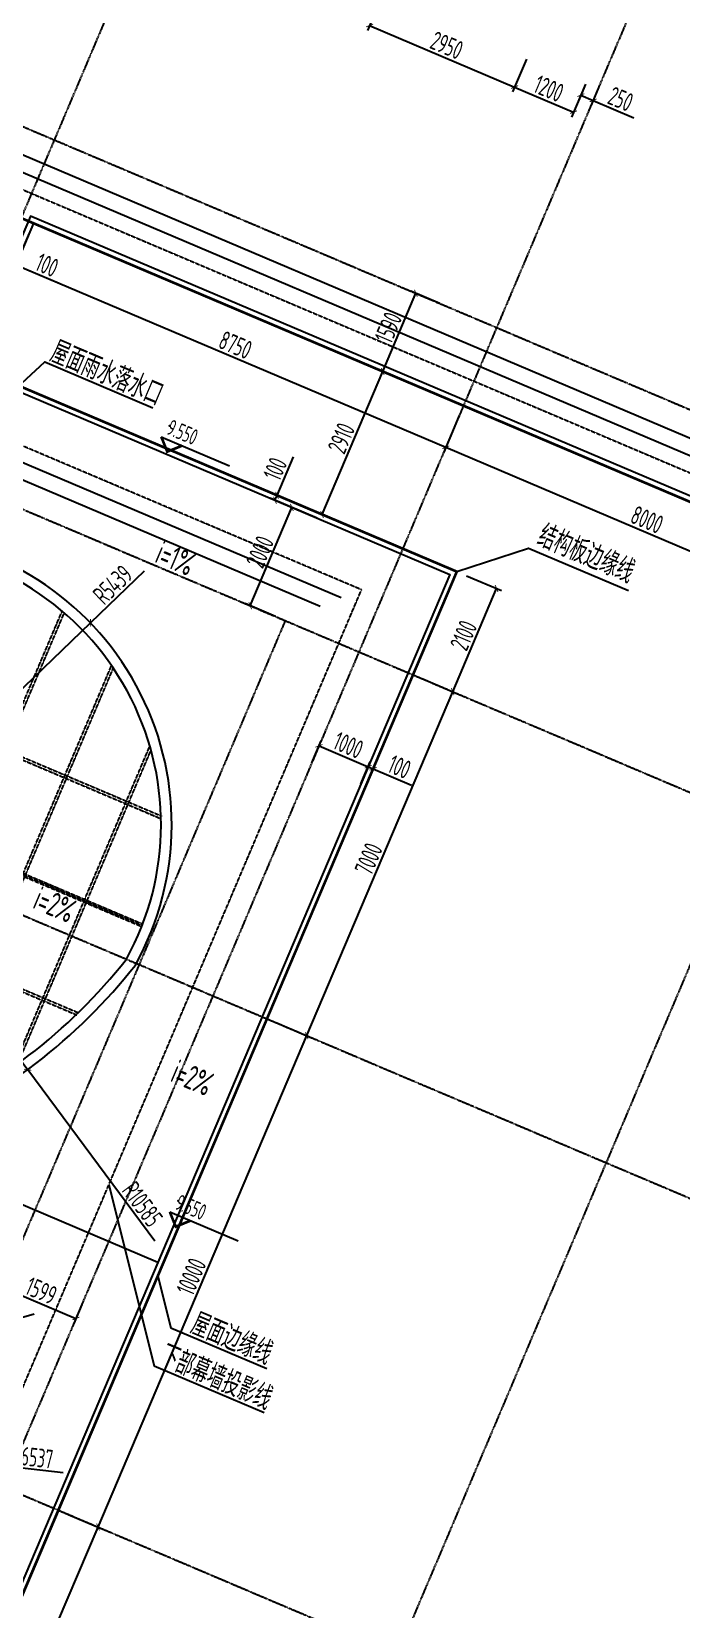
# Model space of a CAD drawing. Extents: x 11778731 to 12007717, y -6694179 to -6363962.
# Drawn here: x 11953905 to 11966075, y -6481423 to -6451864 of the extents above; entities that cross this region are included whole.
import ezdxf
from ezdxf.enums import TextEntityAlignment as Align

# ---------------------------------------------------------------- set-up
doc = ezdxf.new("R2010")
doc.units = 0
doc.header["$LTSCALE"] = 10
doc.header["$MEASUREMENT"] = 0
doc.linetypes.add('A3-RG-axis-100$0$CENTER', pattern=[2, 1.25, -0.25, 0.25, -0.25])
doc.linetypes.add('A3-RI-3F$0$DASH', pattern=[0.35, 0.25, -0.1])
for name, color, linetype in [('A3-RB-3F-100$0$A-DIMS-100', 1, 'Continuous'), ('A3-RG-axis-100$0$A-GRID', 1, 'A3-RG-axis-100$0$CENTER'), ('A3-RI-3F$0$A-FLOR', 2, 'Continuous'), ('A3-RI-3F$0$A-GLAZ', 140, 'Continuous'), ('A3-RI-3F$0$A-HATH', 9, 'Continuous'), ('A3-RI-3F$0$A-ROOF-EDGE', 2, 'Continuous'), ('A3-RM-3F$0$0P-1', 191, 'Continuous'), ('A3-SYMB-3F-100$0$A-SYMB', 4, 'Continuous'), ('A3-SYMB-3F-100$0$A-SYMB-AREA', 4, 'Continuous'), ('A3-SYMB-3F-100$0$A-SYMB-NAME', 4, 'Continuous'), ('A3-SYMB-3F-100$0$A-SYMB-NAME-E', 4, 'Continuous')]:
    doc.layers.add(name, color=color, linetype=linetype)
doc.styles.add('A3-RB-3F-100$0$XD2008', font='xd-hzs.shx', dxfattribs={"width": 0.7, "bigfont": 'xd-hztxt.shx'})
doc.styles.add('A3-SYMB-3F-100$0$ECADI', font='hzs.shx', dxfattribs={"width": 0.7, "bigfont": 'hztxt.shx'})
doc.styles.add('A3-SYMB-3F-100$0$XD2008', font='hzs.shx', dxfattribs={"width": 0.7, "bigfont": 'hztxt.shx'})
doc.dimstyles.new('A3-RB-3F-100$0$XD100', dxfattribs={"dimscale": 100, "dimtxt": 3.5, "dimasz": 1.5, "dimexe": 1, "dimexo": 2, "dimgap": 0.5, "dimtad": 1, "dimdec": 0, "dimdsep": 46, "dimtxsty": 'A3-RB-3F-100$0$XD2008', "dimcen": 2.5, "dimclrt": 4, "dimaunit": 1, "dimadec": 0, "dimazin": 0, "dimtfac": 1, "dimtdec": 0, "dimtix": 1, "dimtmove": 0, "dimatfit": 3, "dimfxl": 0, "dimtolj": 1, "dimtzin": 0, "dimarcsym": 0})
doc.dimstyles.new('A3-RB-3F-100$0$XD100$0', dxfattribs={"dimscale": 100, "dimtxt": 3.5, "dimasz": 1, "dimexe": 1, "dimexo": 2, "dimgap": 0.5, "dimtad": 1, "dimdec": 0, "dimdsep": 46, "dimtxsty": 'A3-RB-3F-100$0$XD2008', "dimblk1": 'A3-RB-3F-100$0$_ARCHTICK', "dimblk2": 'A3-RB-3F-100$0$_ARCHTICK', "dimsah": 1, "dimcen": 2.5, "dimclrt": 4, "dimaunit": 1, "dimadec": 0, "dimazin": 0, "dimtfac": 1, "dimtdec": 0, "dimtix": 1, "dimtmove": 0, "dimatfit": 3, "dimfxl": 0, "dimtolj": 1, "dimtzin": 0, "dimarcsym": 0})

# ---------------------------------------------------------------- blocks, each defined once
blk = doc.blocks.new('A3-RI-3F$0$TIANCHUANG2')
at = {"layer": 'A3-RI-3F$0$A-GLAZ', "linetype": 'A3-RI-3F$0$DASH'}
for p, q in [((11935192, -6463367), (11938788, -6454894)), ((11935238, -6463387), (11938847, -6454885)), ((11938384, -6459046), (11940166, -6454848)), ((11938430, -6459065), (11940212, -6454868)), ((11938920, -6454874), (11944534, -6457258)), ((11939018, -6454862), (11944459, -6457171)), ((11939926, -6458613), (11941401, -6455138)), ((11939972, -6458633), (11941447, -6455158)), ((11934549, -6461683), (11937199, -6455438)), ((11934595, -6461702), (11937270, -6455401)), ((11941209, -6458789), (11942544, -6455644)), ((11941255, -6458809), (11942588, -6455668)), ((11936397, -6455976), (11946135, -6460110)), ((11936441, -6455941), (11946154, -6460064)), ((11942313, -6459387), (11943601, -6456353)), ((11942359, -6459407), (11943641, -6456386)), ((11943236, -6460413), (11944561, -6457289)), ((11943282, -6460432), (11944598, -6457332)), ((11935067, -6457584), (11938482, -6459034)), ((11935087, -6457538), (11938501, -6458988)), ((11943929, -6461979), (11945392, -6458531)), ((11943952, -6461989), (11945415, -6458541)), ((11943975, -6461999), (11945438, -6458550)), ((11937461, -6464419), (11939750, -6459028)), ((11937492, -6464474), (11939796, -6459047)), ((11938370, -6465477), (11941052, -6459159)), ((11938416, -6465497), (11941098, -6459178)), ((11934372, -6459462), (11936924, -6460545)), ((11934391, -6459416), (11936943, -6460499)), ((11938985, -6459247), (11943121, -6461003)), ((11939004, -6459201), (11943140, -6460957)), ((11936844, -6462675), (11938099, -6459717)), ((11936890, -6462694), (11938145, -6459737)), ((11939207, -6466704), (11942150, -6459771)), ((11939253, -6466724), (11942196, -6459791)), ((11942381, -6468824), (11946160, -6459922)), ((11942427, -6468844), (11946197, -6459962)), ((11937314, -6460657), (11943702, -6463368)), ((11937294, -6460703), (11943683, -6463414)), ((11940183, -6467605), (11943045, -6460861)), ((11940229, -6467625), (11943091, -6460881)), ((11944618, -6466754), (11947188, -6460698)), ((11944664, -6466773), (11947234, -6460718)), ((11943682, -6461241), (11948666, -6463357)), ((11943702, -6461195), (11948769, -6463346)), ((11947191, -6463890), (11948326, -6461216)), ((11947237, -6463910), (11948372, -6461236)), ((11948781, -6463345), (11949561, -6461507)), ((11948837, -6463341), (11949607, -6461527)), ((11934535, -6461704), (11936433, -6462510)), ((11934555, -6461658), (11936453, -6462464)), ((11950076, -6463494), (11950898, -6461557)), ((11950122, -6463513), (11950954, -6461552)), ((11951170, -6464115), (11952236, -6461604)), ((11951216, -6464134), (11952285, -6461615)), ((11952230, -6464816), (11953416, -6462023)), ((11952276, -6464835), (11953462, -6462043)), ((11936843, -6462702), (11943139, -6465374)), ((11936863, -6462656), (11943158, -6465328)), ((11941885, -6466794), (11943644, -6462649)), ((11941931, -6466814), (11943690, -6462669)), ((11949269, -6474992), (11954478, -6462720)), ((11949315, -6475011), (11954518, -6462754)), ((11931373, -6475564), (11936547, -6463373)), ((11931419, -6475583), (11936593, -6463393)), ((11944083, -6463557), (11946483, -6464576)), ((11945761, -6470458), (11948606, -6463756)), ((11945807, -6470478), (11948652, -6463775)), ((11947221, -6470219), (11949919, -6463863)), ((11947267, -6470238), (11949965, -6463883)), ((11951786, -6472261), (11955403, -6463740)), ((11951832, -6472280), (11955436, -6463789)), ((11935431, -6464203), (11937385, -6465032)), ((11935411, -6464249), (11937366, -6465078)), ((11944667, -6469837), (11946823, -6464757)), ((11944713, -6469857), (11946869, -6464777)), ((11946860, -6464763), (11951914, -6466908)), ((11946879, -6464717), (11951934, -6466862)), ((11948753, -6469808), (11951005, -6464504)), ((11948799, -6469828), (11951051, -6464523)), ((11951607, -6464551), (11956338, -6466559)), ((11951671, -6464632), (11956319, -6466605)), ((11935656, -6468671), (11937259, -6464895)), ((11935702, -6468691), (11937305, -6464914)), ((11938040, -6465365), (11941747, -6466938)), ((11938060, -6465319), (11941766, -6466892)), ((11953587, -6471217), (11956120, -6465249)), ((11953633, -6471237), (11956142, -6465325)), ((11950394, -6469142), (11951805, -6465818)), ((11950440, -6469162), (11951851, -6465838)), ((11934753, -6466142), (11938811, -6467865)), ((11934772, -6466096), (11938831, -6467819)), ((11945502, -6466359), (11951044, -6468712)), ((11945522, -6466313), (11951064, -6468666)), ((11930420, -6474609), (11933620, -6467071)), ((11930466, -6474629), (11933666, -6467090)), ((11942184, -6467096), (11943814, -6467788)), ((11952298, -6467071), (11955968, -6468629)), ((11952308, -6467048), (11955978, -6468606)), ((11952318, -6467025), (11955988, -6468583)), ((11933037, -6467586), (11935821, -6468768)), ((11933057, -6467540), (11935841, -6468722)), ((11941285, -6468272), (11941623, -6467474)), ((11944186, -6467974), (11948664, -6469874)), ((11944206, -6467927), (11948684, -6469828)), ((11935611, -6468841), (11935870, -6468232)), ((11935854, -6474603), (11938533, -6468292)), ((11935900, -6474623), (11938579, -6468312)), ((11937159, -6474728), (11939992, -6468054)), ((11937205, -6474748), (11940038, -6468073)), ((11939502, -6468158), (11942530, -6469443)), ((11939522, -6468112), (11942550, -6469397)), ((11938911, -6473800), (11941104, -6468633)), ((11929757, -6472972), (11931590, -6468653)), ((11929803, -6472991), (11931636, -6468672)), ((11934776, -6473945), (11936998, -6468710)), ((11934822, -6473964), (11937044, -6468730)), ((11938957, -6473820), (11941150, -6468653)), ((11951440, -6468880), (11954751, -6470285)), ((11951459, -6468834), (11954770, -6470239)), ((11931238, -6468996), (11934019, -6470176)), ((11931258, -6468950), (11934039, -6470130)), ((11936339, -6468988), (11941243, -6471070)), ((11936359, -6468942), (11941263, -6471024)), ((11933992, -6472591), (11935350, -6469393)), ((11934038, -6472611), (11935396, -6469412)), ((11940316, -6476889), (11943388, -6469651)), ((11940362, -6476909), (11943434, -6469670)), ((11948551, -6473484), (11950159, -6469694)), ((11948574, -6473494), (11950182, -6469704)), ((11948597, -6473504), (11950206, -6469714)), ((11949217, -6470109), (11952940, -6471689)), ((11949236, -6470063), (11952960, -6471643)), ((11934393, -6470335), (11939915, -6472679)), ((11934413, -6470289), (11939935, -6472633)), ((11947675, -6472348), (11948547, -6470293)), ((11947698, -6472358), (11948570, -6470303)), ((11947721, -6472368), (11948593, -6470313)), ((11930078, -6470676), (11933525, -6472139)), ((11930098, -6470630), (11933544, -6472093)), ((11942697, -6477678), (11945569, -6470912)), ((11942743, -6477698), (11945615, -6470932)), ((11941626, -6471232), (11943172, -6471888)), ((11941646, -6471186), (11943192, -6471842)), ((11946386, -6471080), (11950951, -6473018)), ((11946396, -6471057), (11950961, -6472995)), ((11946406, -6471034), (11950971, -6472972)), ((11939362, -6476065), (11941156, -6471838)), ((11943583, -6478790), (11946565, -6471765)), ((11943622, -6478826), (11946611, -6471784)), ((11939316, -6476046), (11941077, -6471897)), ((11943571, -6472058), (11948406, -6474110)), ((11943591, -6472012), (11948425, -6474064)), ((11933945, -6472317), (11938474, -6474239)), ((11933955, -6472294), (11938483, -6474216)), ((11933965, -6472271), (11938493, -6474193)), ((11929734, -6472702), (11937349, -6475935)), ((11929754, -6472656), (11937436, -6475917)), ((11944662, -6479445), (11947498, -6472764)), ((11940300, -6472842), (11942063, -6473590)), ((11940320, -6472796), (11942082, -6473544)), ((11944709, -6479465), (11947544, -6472784)), ((11932540, -6476012), (11933757, -6473146)), ((11932563, -6476022), (11933780, -6473155)), ((11932586, -6476032), (11933803, -6473165)), ((11942431, -6473747), (11949059, -6476560)), ((11942451, -6473701), (11949078, -6476514)), ((11945940, -6479636), (11948313, -6474044)), ((11945995, -6479632), (11948359, -6474063)), ((11933691, -6476500), (11934610, -6474336)), ((11933741, -6476509), (11934656, -6474355)), ((11938894, -6474418), (11941716, -6475616)), ((11938914, -6474372), (11941736, -6475570)), ((11948997, -6474361), (11950304, -6474916)), ((11949007, -6474338), (11950314, -6474893)), ((11949017, -6474315), (11950323, -6474870)), ((11935034, -6476536), (11935698, -6474972)), ((11935057, -6476546), (11935721, -6474982)), ((11935080, -6476555), (11935744, -6474992)), ((11931318, -6475547), (11933475, -6476463)), ((11931337, -6475501), (11933691, -6476500)), ((11947489, -6482384), (11950370, -6475596)), ((11947512, -6482394), (11950393, -6475606)), ((11947516, -6479121), (11949010, -6475602)), ((11947535, -6482404), (11950416, -6475616)), ((11947592, -6479071), (11949056, -6475622)), ((11942127, -6475790), (11948308, -6478414)), ((11942146, -6475744), (11948328, -6478368)), ((11940829, -6478880), (11941827, -6476527)), ((11940875, -6478899), (11941873, -6476547)), ((11949443, -6476723), (11950913, -6477347)), ((11949453, -6476700), (11950922, -6477324)), ((11949463, -6476677), (11950932, -6477301)), ((11940485, -6477212), (11942504, -6478069)), ((11940506, -6477275), (11942485, -6478115)), ((11949008, -6482004), (11950909, -6477525)), ((11949031, -6482013), (11950932, -6477535)), ((11949054, -6482023), (11950955, -6477544)), ((11941736, -6479942), (11942504, -6478133)), ((11941759, -6479952), (11942527, -6478142)), ((11941782, -6479962), (11942550, -6478152)), ((11943219, -6478372), (11946111, -6479600)), ((11943199, -6478418), (11946091, -6479646)), ((11948662, -6478564), (11950700, -6479429)), ((11948672, -6478541), (11950710, -6479406)), ((11948681, -6478518), (11950720, -6479383)), ((11942472, -6481406), (11943415, -6479185)), ((11942495, -6481416), (11943438, -6479195)), ((11942518, -6481425), (11943461, -6479205)), ((11941118, -6479707), (11947964, -6482613)), ((11941128, -6479684), (11947974, -6482590)), ((11941138, -6479661), (11947984, -6482567)), ((11943504, -6482174), (11944506, -6479814)), ((11943527, -6482183), (11944529, -6479824)), ((11943550, -6482193), (11944552, -6479833)), ((11945903, -6482920), (11947275, -6479689)), ((11945926, -6482930), (11947298, -6479699)), ((11945950, -6482939), (11947321, -6479709)), ((11944641, -6482696), (11945772, -6480031)), ((11944664, -6482706), (11945795, -6480040)), ((11944687, -6482715), (11945818, -6480050)), ((11946747, -6479924), (11949841, -6481237)), ((11946757, -6479901), (11949851, -6481214)), ((11946767, -6479878), (11949861, -6481191))]:
    blk.add_line(p, q, dxfattribs=at)
blk = doc.blocks.new('A3-RI-3F')
at = {"layer": 'A3-RI-3F$0$A-FLOR', "linetype": 'A3-RI-3F$0$DASH', "const_width": 50}
blk.add_lwpolyline([(11977075, -6448936), (11977075, -6448936), (11971198, -6462780), (11953156, -6455122), (11952019, -6457800), (11961869, -6461981), (11950655, -6488400), (11923776, -6476990), (11934990, -6450572), (11944839, -6454753), (11945976, -6452074), (11937359, -6448416, 0.002105), (11935284, -6447090), (11932817, -6450984, 0.033355), (11899110, -6432654), (11899711, -6421202)], format="xyb", dxfattribs=at)
at = {"layer": 'A3-RI-3F$0$A-HATH', "linetype": 'A3-RI-3F$0$DASH'}
blk.add_lwpolyline([(11904898, -6423676), (11904600, -6429360, -0.033317), (11938660, -6448425), (11946402, -6451711), (11970556, -6461964), (11976217, -6448626)], format="xyb", dxfattribs=at)
blk.add_lwpolyline([(11925756, -6476190), (11949855, -6486420), (11960084, -6462321), (11935985, -6452091)], close=True, dxfattribs=at)
at = {"layer": 'A3-RI-3F$0$A-ROOF-EDGE'}
for p, q in [((11953939, -6455454), (11971198, -6462780)), ((11961869, -6461981), (11952802, -6458132)), ((11950655, -6488400), (11961869, -6461981))]:
    blk.add_line(p, q, dxfattribs=at)
for points in [[(11977075, -6448936), (11977075, -6448936), (11971198, -6462780), (11953939, -6455454), (11952802, -6458132), (11961869, -6461981), (11950655, -6488400), (11923776, -6476990), (11934990, -6450572), (11944057, -6454420), (11945194, -6451742), (11937359, -6448416, 0.002105), (11935284, -6447090), (11932817, -6450984, 0.033355), (11899110, -6432654), (11899697, -6421468)], [(11971145, -6462649), (11953886, -6455323), (11952670, -6458185), (11961737, -6462034), (11950602, -6488268), (11923907, -6476937), (11935043, -6450703), (11944110, -6454552), (11945325, -6451689), (11937406, -6448327, 0.002183), (11935253, -6446952), (11932786, -6450846, 0.033209), (11899214, -6432592), (11899796, -6421473)], [(11931302, -6475752, 0.255244), (11936727, -6476336, -0.136877), (11938745, -6476092, -0.180604), (11940027, -6476807, -0.141562), (11940364, -6477554, 0.042993), (11940773, -6479317, 0.126539), (11941987, -6481230, 0.038962), (11943246, -6482239, 0.287529), (11948735, -6482446, 0.153575), (11950516, -6480510, 0.12992), (11951116, -6477224, 0.099645), (11950839, -6476247, -0.370364), (11951727, -6472525, 0.124779), (11955849, -6469352, 0.549501), (11951453, -6461290, -0.212668), (11946546, -6460012, -0.12988), (11945944, -6459200, 0.238102), (11940954, -6454798, 0.28217), (11935667, -6456402, 0.107538), (11934334, -6458773, 0.181558), (11934548, -6462247, -0.024125), (11935108, -6463681, -0.306887), (11934414, -6466177, -0.012186), (11931822, -6468270, 0.215956)], [(11931302, -6475752, 0.255244), (11936727, -6476336, -0.136877), (11938745, -6476092, -0.180604), (11940027, -6476807, -0.141562), (11940364, -6477554, 0.042993), (11940773, -6479317, 0.126539), (11941987, -6481230, 0.038962), (11943246, -6482239, 0.287529), (11948735, -6482446, 0.153575), (11950516, -6480510, 0.12992), (11951116, -6477224, 0.099645), (11950839, -6476247, -0.370364), (11951727, -6472525, 0.124779), (11955849, -6469352, 0.549501), (11951453, -6461290, -0.212668), (11946546, -6460012, -0.12988), (11945944, -6459200, 0.238102), (11940954, -6454798, 0.28217), (11935667, -6456402, 0.107538), (11934334, -6458773, 0.181558), (11934548, -6462247, -0.024125), (11935108, -6463681, -0.306887), (11934414, -6466177, -0.012186), (11931822, -6468270, 0.215956)], [(11931416, -6475588, 0.255244), (11936651, -6476151, -0.136877), (11938775, -6475894, -0.180604), (11940180, -6476677, -0.141562), (11940562, -6477526, 0.042993), (11940963, -6479255, 0.126539), (11942124, -6481084, 0.038962), (11943358, -6482073, 0.287529), (11948635, -6482272, 0.153575), (11950335, -6480425, 0.12992), (11950916, -6477239, 0.099645), (11950661, -6476339, -0.372403), (11951628, -6472350, 0.12491), (11955682, -6469241, 0.547091), (11951462, -6461491, -0.211709), (11946421, -6460168, -0.12988), (11945758, -6459275, 0.238102), (11940903, -6454991, 0.28217), (11935816, -6456535, 0.107538), (11934525, -6458832, 0.181558), (11934730, -6462165, -0.024125), (11935298, -6463617, -0.306887), (11934543, -6466329, -0.012216), (11931938, -6468434, 221.308572)]]:
    blk.add_lwpolyline(points, format="xyb", dxfattribs=at)
at = {"layer": 'A3-RI-3F$0$A-GLAZ'}
blk.add_blockref('A3-RI-3F$0$TIANCHUANG2', (0, 0), dxfattribs=at)
blk = doc.blocks.new('A3-RG-axis-100')
at = {"layer": 'A3-RG-axis-100$0$A-GRID'}
for p, q in [((11979102.4, -6418565.4), (11947827.8, -6492243.7)), ((11966051.6, -6426277.4), (11939543.3, -6488727.1)), ((11937760.6, -6446859.4), (11980462.8, -6464985.4)), ((11975448.6, -6447648), (11955191.9, -6495369.6)), ((11935181.8, -6452934.6), (11977884, -6471060.6)), ((11932446.7, -6459378.2), (11975148.9, -6477504.2)), ((11958654.7, -6462898.3), (11946447.1, -6491657.6)), ((11928539.4, -6468583.2), (11971241.6, -6486709.2))]:
    blk.add_line(p, q, dxfattribs=at)
blk = doc.blocks.new('A3-SYMB-3F-100$0$ECADI-TAG-ROOM')
at = {"layer": 'A3-SYMB-3F-100$0$A-SYMB-AREA', "style": 'A3-SYMB-3F-100$0$ECADI', "width": 0.7}
blk.add_attdef('340M2', text='', height=2.5, dxfattribs=at).set_placement((7.17, -1.75), align=Align.MIDDLE_LEFT)
at = {"layer": 'A3-SYMB-3F-100$0$A-SYMB-NAME', "style": 'A3-SYMB-3F-100$0$ECADI', "width": 0.7}
blk.add_attdef('CHINESENAME', (-5.13, 0.09), '', height=4.5, dxfattribs=at)
at = {"layer": 'A3-SYMB-3F-100$0$A-SYMB-NAME-E', "style": 'A3-SYMB-3F-100$0$ECADI', "width": 0.7}
for tag, p in [('ENGLISHHIGH', (-5.13, 8.04)), ('ENGLISHLOW', (-5.13, 4.84))]:
    blk.add_attdef(tag, p, '', height=2.5, dxfattribs=at)
blk = doc.blocks.new('A3-SYMB-3F-100$0$ECADI-TAG-HGHT（国标）')
at = {"color": 1}
blk.add_line((-2.12, 2.12), (11.77, 2.12), dxfattribs=at)
at = {"color": 1, "const_width": 0.5}
blk.add_lwpolyline([(-2.12, 2.12), (0, 0), (2.12, 2.12)], dxfattribs=at)
at = {"color": 1}
blk.add_point((-1.48, 4.6), dxfattribs=at)
at = {"style": 'A3-SYMB-3F-100$0$XD2008', "width": 0.7}
blk.add_attdef('FL', text='', height=3, dxfattribs=at).set_placement((-2.69, 2.97), align=Align.RIGHT)
for tag, p in [('F.F.L.', (2.28, 2.97)), ('T.O.S.', (2.28, -1.1))]:
    blk.add_attdef(tag, p, '', height=3, dxfattribs=at)
blk = doc.blocks.new('A3-SYMB-3F-100')
at = {"layer": 'A3-SYMB-3F-100$0$A-SYMB'}
for points in [[(11952436, -6459634), (11954153, -6458054), (11956176, -6458913)], [(11961869, -6461981), (11963213, -6461541), (11965086, -6462336)], [(11955352, -6473470), (11956203, -6476861), (11958259, -6477734)], [(11956267, -6475177), (11956510, -6476146), (11958310, -6476909)]]:
    blk.add_lwpolyline(points, dxfattribs=at)
for points in [[(11965877, -6459471, 0, 0, 0), (11964252, -6458782, 80, 0, 0), (11963976, -6458664, 0, 0, 0)], [(11957800, -6461831, 0, 0, 0), (11956176, -6461142, 80, 0, 0), (11955899, -6461024, 0, 0, 0)], [(11954431, -6467951, 0, 0, 0), (11955121, -6466327, 80, 0, 0), (11955238, -6466050, 0, 0, 0)], [(11956959, -6471180, 0, 0, 0), (11957649, -6469555, 80, 0, 0), (11957766, -6469279, 0, 0, 0)]]:
    blk.add_lwpolyline(points, format="xyseb", dxfattribs=at)
ref = blk.add_blockref('A3-SYMB-3F-100$0$ECADI-TAG-ROOM', (11954684, -6458245), dxfattribs=dict(at, xscale=99.99999999989046, yscale=100.0000000001164, rotation=337))
ref.add_attrib('CHINESENAME', '屋面雨水落水口', (11954215, -6458036), dxfattribs={"height": 450, "rotation": 337, "style": 'A3-SYMB-3F-100$0$ECADI', "width": 0.7})
ref = blk.add_blockref('A3-SYMB-3F-100$0$ECADI-TAG-HGHT（国标）', (11956446, -6459734), dxfattribs=dict(at, xscale=100, yscale=99.99999999999999, rotation=337))
ref.add_attrib('F.F.L.', '9.550', (11956412, -6459397), dxfattribs={"layer": '0', "height": 300, "rotation": 337, "style": 'A3-SYMB-3F-100$0$XD2008', "width": 0.7})
ref = blk.add_blockref('A3-SYMB-3F-100$0$ECADI-TAG-ROOM', (11963807, -6461689), dxfattribs=dict(at, xscale=99.99999999989046, yscale=100.0000000001164, rotation=337))
ref.add_attrib('CHINESENAME', '结构板边缘线', (11963338, -6461481), dxfattribs={"height": 450, "rotation": 337, "style": 'A3-SYMB-3F-100$0$ECADI', "width": 0.7})
ref = blk.add_blockref('A3-SYMB-3F-100$0$ECADI-TAG-ROOM', (11956658, -6462006), dxfattribs=dict(at, xscale=99.99999999989039, yscale=100.0000000001164, rotation=336.999999999861))
ref.add_attrib('CHINESENAME', 'i=1%', (11956189, -6461798), dxfattribs={"height": 450, "rotation": 337, "style": 'A3-SYMB-3F-100$0$ECADI', "width": 0.7})
ref = blk.add_blockref('A3-SYMB-3F-100$0$ECADI-TAG-ROOM', (11954371, -6468487), dxfattribs=dict(at, xscale=99.99999999989046, yscale=100.0000000001164, rotation=337))
ref.add_attrib('CHINESENAME', 'i=2%', (11953903, -6468278), dxfattribs={"height": 450, "rotation": 337, "style": 'A3-SYMB-3F-100$0$ECADI', "width": 0.7})
ref = blk.add_blockref('A3-SYMB-3F-100$0$ECADI-TAG-ROOM', (11957132, -6471299), dxfattribs=dict(at, xscale=-99.99999999988954, yscale=100.0000000001156, rotation=156.9999999997258))
ref.add_attrib('CHINESENAME', 'i=2%', (11956481, -6471521), dxfattribs={"height": 450, "rotation": 337, "style": 'A3-SYMB-3F-100$0$ECADI', "width": 0.7})
ref = blk.add_blockref('A3-SYMB-3F-100$0$ECADI-TAG-HGHT（国标）', (11956605, -6474252), dxfattribs=dict(at, xscale=100, yscale=99.99999999999999, rotation=337))
ref.add_attrib('F.F.L.', '9.550', (11956570, -6473915), dxfattribs={"layer": '0', "height": 300, "rotation": 337, "style": 'A3-SYMB-3F-100$0$XD2008', "width": 0.7})
ref = blk.add_blockref('A3-SYMB-3F-100$0$ECADI-TAG-ROOM', (11957316, -6476453), dxfattribs=dict(at, xscale=99.99999999989046, yscale=100.0000000001164, rotation=337))
ref.add_attrib('CHINESENAME', '屋面边缘线', (11956847, -6476244), dxfattribs={"height": 450, "rotation": 337, "style": 'A3-SYMB-3F-100$0$ECADI', "width": 0.7})
ref = blk.add_blockref('A3-SYMB-3F-100$0$ECADI-TAG-ROOM', (11956734, -6477051), dxfattribs=dict(at, xscale=99.99999999989046, yscale=100.0000000001164, rotation=337))
ref.add_attrib('CHINESENAME', '下部幕墙投影线', (11956265, -6476843), dxfattribs={"height": 450, "rotation": 337, "style": 'A3-SYMB-3F-100$0$ECADI', "width": 0.7})
blk = doc.blocks.new('A3-RB-3F-100$0$_ARCHTICK')
at = {"color": 0, "linetype": 'ByBlock', "const_width": 0.15}
blk.add_lwpolyline([(-0.5, -0.5), (0.5, 0.5)], dxfattribs=at)
blk = doc.blocks.new('*D546')
at = {"layer": 'A3-RB-3F-100$0$A-DIMS-100', "color": 0, "lineweight": -2}
for p, q in [((11960459, -6451225), (11960197, -6451843)), ((11960236, -6451751), (11962951, -6452904)), ((11963175, -6452378), (11962912, -6452996))]:
    blk.add_line(p, q, dxfattribs=at)
at = {"layer": 'A3-RB-3F-100$0$A-DIMS-100', "color": 0, "lineweight": -2, "xscale": 100, "yscale": 100, "zscale": 100}
for p, rotation in [((11960236, -6451751), 156.9999999999001), ((11962951, -6452904), 336.9999999999001)]:
    blk.add_blockref('A3-RB-3F-100$0$_ARCHTICK', p, dxfattribs=dict(at, rotation=rotation))
at = {"layer": 'A3-RB-3F-100$0$A-DIMS-100', "color": 4, "insert": (11961681, -6452121), "char_height": 350, "attachment_point": 5, "rotation": 337, "style": 'A3-RB-3F-100$0$XD2008'}
blk.add_mtext('\\A1;2950', dxfattribs=at)
blk = doc.blocks.new('*D547')
at = {"layer": 'A3-RB-3F-100$0$A-DIMS-100', "color": 0, "lineweight": -2}
for p, q in [((11963175, -6452378), (11962912, -6452996)), ((11962951, -6452904), (11964056, -6453373)), ((11964279, -6452847), (11964017, -6453465))]:
    blk.add_line(p, q, dxfattribs=at)
at = {"layer": 'A3-RB-3F-100$0$A-DIMS-100', "color": 0, "lineweight": -2, "xscale": 100, "yscale": 100, "zscale": 100}
for p, rotation in [((11962951, -6452904), 156.9999999998741), ((11964056, -6453373), 336.9999999998741)]:
    blk.add_blockref('A3-RB-3F-100$0$_ARCHTICK', p, dxfattribs=dict(at, rotation=rotation))
at = {"layer": 'A3-RB-3F-100$0$A-DIMS-100', "color": 4, "insert": (11963591, -6452931), "char_height": 350, "attachment_point": 5, "rotation": 337, "style": 'A3-RB-3F-100$0$XD2008'}
blk.add_mtext('\\A1;1200', dxfattribs=at)
blk = doc.blocks.new('*D548')
at = {"layer": 'A3-RB-3F-100$0$A-DIMS-100', "color": 0, "lineweight": -2}
for p, q in [((11964279, -6452847), (11964152, -6453148)), ((11964509, -6452945), (11964382, -6453245)), ((11964191, -6453055), (11964421, -6453153)), ((11964421, -6453153), (11965185, -6453477))]:
    blk.add_line(p, q, dxfattribs=at)
at = {"layer": 'A3-RB-3F-100$0$A-DIMS-100', "color": 0, "lineweight": -2, "xscale": 100, "yscale": 100, "zscale": 100}
for p, rotation in [((11964191, -6453055), 156.9999999999492), ((11964421, -6453153), 336.9999999999492)]:
    blk.add_blockref('A3-RB-3F-100$0$_ARCHTICK', p, dxfattribs=dict(at, rotation=rotation))
at = {"layer": 'A3-RB-3F-100$0$A-DIMS-100', "color": 4, "insert": (11964937, -6453128), "char_height": 350, "attachment_point": 5, "rotation": 337, "style": 'A3-RB-3F-100$0$XD2008'}
blk.add_mtext('\\A1;250', dxfattribs=at)
blk = doc.blocks.new('*D623')
at = {"layer": 'A3-RB-3F-100$0$A-DIMS-100', "color": 0, "lineweight": -2}
for p, q in [((11953860, -6455638), (11953568, -6456326)), ((11953608, -6456234), (11961662, -6459652)), ((11961915, -6459057), (11961623, -6459745))]:
    blk.add_line(p, q, dxfattribs=at)
at = {"layer": 'A3-RB-3F-100$0$A-DIMS-100', "color": 0, "lineweight": -2, "xscale": 100, "yscale": 100, "zscale": 100}
for p, rotation in [((11953608, -6456234), 156.9999999998892), ((11961662, -6459652), 336.9999999998892)]:
    blk.add_blockref('A3-RB-3F-100$0$_ARCHTICK', p, dxfattribs=dict(at, rotation=rotation))
at = {"layer": 'A3-RB-3F-100$0$A-DIMS-100', "color": 4, "insert": (11957723, -6457736), "char_height": 350, "attachment_point": 5, "rotation": 337, "style": 'A3-RB-3F-100$0$XD2008'}
blk.add_mtext('\\A1;8750', dxfattribs=at)
blk = doc.blocks.new('*D624')
at = {"layer": 'A3-RB-3F-100$0$A-DIMS-100', "color": 0, "lineweight": -2}
for p, q in [((11961915, -6459057), (11961623, -6459745)), ((11961662, -6459652), (11969026, -6462778)), ((11969279, -6462183), (11968987, -6462870))]:
    blk.add_line(p, q, dxfattribs=at)
at = {"layer": 'A3-RB-3F-100$0$A-DIMS-100', "color": 0, "lineweight": -2, "xscale": 100, "yscale": 100, "zscale": 100}
for p, rotation in [((11961662, -6459652), 156.9999999998926), ((11969026, -6462778), 336.9999999998926)]:
    blk.add_blockref('A3-RB-3F-100$0$_ARCHTICK', p, dxfattribs=dict(at, rotation=rotation))
at = {"layer": 'A3-RB-3F-100$0$A-DIMS-100', "color": 4, "insert": (11965432, -6461008), "char_height": 350, "attachment_point": 5, "rotation": 337, "style": 'A3-RB-3F-100$0$XD2008'}
blk.add_mtext('\\A1;8000', dxfattribs=at)
blk = doc.blocks.new('*D628')
at = {"layer": 'A3-RB-3F-100$0$A-DIMS-100', "color": 0, "lineweight": -2}
for p, q in [((11954590, -6479641), (11955242, -6479918)), ((11952415, -6486322), (11955150, -6479879)), ((11951855, -6486084), (11952507, -6486361))]:
    blk.add_line(p, q, dxfattribs=at)
at = {"layer": 'A3-RB-3F-100$0$A-DIMS-100', "color": 0, "lineweight": -2, "xscale": 100, "yscale": 100, "zscale": 100}
for p, rotation in [((11955150, -6479879), 66.99999999987146), ((11952415, -6486322), 246.9999999998714)]:
    blk.add_blockref('A3-RB-3F-100$0$_ARCHTICK', p, dxfattribs=dict(at, rotation=rotation))
at = {"layer": 'A3-RB-3F-100$0$A-DIMS-100', "color": 4, "insert": (11953575, -6483013), "char_height": 350, "attachment_point": 5, "rotation": 67, "style": 'A3-RB-3F-100$0$XD2008'}
blk.add_mtext('\\A1;7000', dxfattribs=at)
blk = doc.blocks.new('*D629')
at = {"layer": 'A3-RB-3F-100$0$A-DIMS-100', "color": 0, "lineweight": -2}
for p, q in [((11955150, -6479879), (11959057, -6470674)), ((11958497, -6470436), (11959149, -6470713)), ((11954590, -6479641), (11955242, -6479918))]:
    blk.add_line(p, q, dxfattribs=at)
at = {"layer": 'A3-RB-3F-100$0$A-DIMS-100', "color": 0, "lineweight": -2, "xscale": 100, "yscale": 100, "zscale": 100}
for p, rotation in [((11959057, -6470674), 66.99999999987112), ((11955150, -6479879), 246.9999999998712)]:
    blk.add_blockref('A3-RB-3F-100$0$_ARCHTICK', p, dxfattribs=dict(at, rotation=rotation))
at = {"layer": 'A3-RB-3F-100$0$A-DIMS-100', "color": 4, "insert": (11956896, -6475188), "char_height": 350, "attachment_point": 5, "rotation": 67, "style": 'A3-RB-3F-100$0$XD2008'}
blk.add_mtext('\\A1;10000', dxfattribs=at)
blk = doc.blocks.new('*D630')
at = {"layer": 'A3-RB-3F-100$0$A-DIMS-100', "color": 0, "lineweight": -2}
for p, q in [((11961232, -6463992), (11961884, -6464269)), ((11959057, -6470674), (11961792, -6464230)), ((11958497, -6470436), (11959149, -6470713))]:
    blk.add_line(p, q, dxfattribs=at)
at = {"layer": 'A3-RB-3F-100$0$A-DIMS-100', "color": 0, "lineweight": -2, "xscale": 100, "yscale": 100, "zscale": 100}
for p, rotation in [((11961792, -6464230), 66.99999999986636), ((11959057, -6470674), 246.9999999998664)]:
    blk.add_blockref('A3-RB-3F-100$0$_ARCHTICK', p, dxfattribs=dict(at, rotation=rotation))
at = {"layer": 'A3-RB-3F-100$0$A-DIMS-100', "color": 4, "insert": (11960218, -6467364), "char_height": 350, "attachment_point": 5, "rotation": 67, "style": 'A3-RB-3F-100$0$XD2008'}
blk.add_mtext('\\A1;7000', dxfattribs=at)
blk = doc.blocks.new('*D631')
at = {"layer": 'A3-RB-3F-100$0$A-DIMS-100', "color": 0, "lineweight": -2}
for p, q in [((11962053, -6462059), (11962705, -6462336)), ((11961792, -6464230), (11962613, -6462297)), ((11961232, -6463992), (11961884, -6464269))]:
    blk.add_line(p, q, dxfattribs=at)
at = {"layer": 'A3-RB-3F-100$0$A-DIMS-100', "color": 0, "lineweight": -2, "xscale": 100, "yscale": 100, "zscale": 100}
for p, rotation in [((11962613, -6462297), 66.99999999985049), ((11961792, -6464230), 246.9999999998505)]:
    blk.add_blockref('A3-RB-3F-100$0$_ARCHTICK', p, dxfattribs=dict(at, rotation=rotation))
at = {"layer": 'A3-RB-3F-100$0$A-DIMS-100', "color": 4, "insert": (11961995, -6463176), "char_height": 350, "attachment_point": 5, "rotation": 67, "style": 'A3-RB-3F-100$0$XD2008'}
blk.add_mtext('\\A1;2100', dxfattribs=at)
blk = doc.blocks.new('*D653')
at = {"layer": 'A3-RB-3F-100$0$A-DIMS-100', "color": 0, "lineweight": -2}
for p, q in [((11960481, -6458231), (11961102, -6456767)), ((11961550, -6456957), (11961010, -6456728)), ((11960929, -6458421), (11960389, -6458192))]:
    blk.add_line(p, q, dxfattribs=at)
at = {"layer": 'A3-RB-3F-100$0$A-DIMS-100', "color": 0, "lineweight": -2, "xscale": 100, "yscale": 100, "zscale": 100}
for p, rotation in [((11961102, -6456767), 66.99999999992632), ((11960481, -6458231), 246.9999999999263)]:
    blk.add_blockref('A3-RB-3F-100$0$_ARCHTICK', p, dxfattribs=dict(at, rotation=rotation))
at = {"layer": 'A3-RB-3F-100$0$A-DIMS-100', "color": 4, "insert": (11960585, -6457411), "char_height": 350, "attachment_point": 5, "rotation": 67, "style": 'A3-RB-3F-100$0$XD2008'}
blk.add_mtext('\\A1;1590', dxfattribs=at)
blk = doc.blocks.new('*D654')
at = {"layer": 'A3-RB-3F-100$0$A-DIMS-100', "color": 0, "lineweight": -2}
for p, q in [((11959344, -6460910), (11960481, -6458231)), ((11961089, -6458489), (11960389, -6458192)), ((11959952, -6461168), (11959252, -6460871))]:
    blk.add_line(p, q, dxfattribs=at)
at = {"layer": 'A3-RB-3F-100$0$A-DIMS-100', "color": 0, "lineweight": -2, "xscale": 100, "yscale": 100, "zscale": 100}
for p, rotation in [((11960481, -6458231), 66.99999999991255), ((11959344, -6460910), 246.9999999999126)]:
    blk.add_blockref('A3-RB-3F-100$0$_ARCHTICK', p, dxfattribs=dict(at, rotation=rotation))
at = {"layer": 'A3-RB-3F-100$0$A-DIMS-100', "color": 4, "insert": (11959706, -6459482), "char_height": 350, "attachment_point": 5, "rotation": 67, "style": 'A3-RB-3F-100$0$XD2008'}
blk.add_mtext('\\A1;2910', dxfattribs=at)
blk = doc.blocks.new('*D703')
at = {"layer": 'A3-RB-3F-100$0$A-DIMS-100', "color": 0, "lineweight": -2}
for p, q in [((11953768, -6455599), (11953476, -6456287)), ((11953860, -6455638), (11953568, -6456326)), ((11953516, -6456194), (11953423, -6456155)), ((11953516, -6456194), (11953608, -6456234)), ((11953608, -6456234), (11954421, -6456579))]:
    blk.add_line(p, q, dxfattribs=at)
at = {"layer": 'A3-RB-3F-100$0$A-DIMS-100', "color": 0, "lineweight": -2, "xscale": 100, "yscale": 100, "zscale": 100}
for p, rotation in [((11953516, -6456194), 336.9999999978328), ((11953608, -6456234), 156.9999999978328)]:
    blk.add_blockref('A3-RB-3F-100$0$_ARCHTICK', p, dxfattribs=dict(at, rotation=rotation))
at = {"layer": 'A3-RB-3F-100$0$A-DIMS-100', "color": 4, "insert": (11954194, -6456238), "char_height": 350, "attachment_point": 5, "rotation": 337, "style": 'A3-RB-3F-100$0$XD2008'}
blk.add_mtext('\\A1;100', dxfattribs=at)
blk = doc.blocks.new('*D712')
at = {"layer": 'A3-RB-3F-100$0$A-DIMS-100', "color": 0, "lineweight": -2}
for p, q in [((11959152, -6465566), (11959328, -6465152)), ((11959288, -6465244), (11960209, -6465635)), ((11960072, -6465957), (11960248, -6465543))]:
    blk.add_line(p, q, dxfattribs=at)
at = {"layer": 'A3-RB-3F-100$0$A-DIMS-100', "color": 0, "lineweight": -2, "xscale": 100, "yscale": 100, "zscale": 100}
for p, rotation in [((11959288, -6465244), 156.9999999998664), ((11960209, -6465635), 336.9999999998664)]:
    blk.add_blockref('A3-RB-3F-100$0$_ARCHTICK', p, dxfattribs=dict(at, rotation=rotation))
at = {"layer": 'A3-RB-3F-100$0$A-DIMS-100', "color": 4, "insert": (11959837, -6465232), "char_height": 350, "attachment_point": 5, "rotation": 337, "style": 'A3-RB-3F-100$0$XD2008'}
blk.add_mtext('\\A1;1000', dxfattribs=at)
blk = doc.blocks.new('*D713')
at = {"layer": 'A3-RB-3F-100$0$A-DIMS-100', "color": 0, "lineweight": -2}
for p, q in [((11960072, -6465957), (11960248, -6465543)), ((11960164, -6465996), (11960340, -6465582)), ((11960209, -6465635), (11960301, -6465674)), ((11960301, -6465674), (11961022, -6465980))]:
    blk.add_line(p, q, dxfattribs=at)
at = {"layer": 'A3-RB-3F-100$0$A-DIMS-100', "color": 0, "lineweight": -2, "xscale": 100, "yscale": 100, "zscale": 100}
for p, rotation in [((11960209, -6465635), 156.9999999996671), ((11960301, -6465674), 336.9999999996671)]:
    blk.add_blockref('A3-RB-3F-100$0$_ARCHTICK', p, dxfattribs=dict(at, rotation=rotation))
at = {"layer": 'A3-RB-3F-100$0$A-DIMS-100', "color": 4, "insert": (11960795, -6465639), "char_height": 350, "attachment_point": 5, "rotation": 337, "style": 'A3-RB-3F-100$0$XD2008'}
blk.add_mtext('\\A1;100', dxfattribs=at)
blk = doc.blocks.new('*D714')
at = {"layer": 'A3-RB-3F-100$0$A-DIMS-100', "color": 0, "lineweight": -2}
for p, q in [((11957999, -6462620), (11958780, -6460779)), ((11959252, -6460979), (11958688, -6460740)), ((11958471, -6462820), (11957907, -6462581))]:
    blk.add_line(p, q, dxfattribs=at)
at = {"layer": 'A3-RB-3F-100$0$A-DIMS-100', "color": 0, "lineweight": -2, "xscale": 100, "yscale": 100, "zscale": 100}
for p, rotation in [((11958780, -6460779), 66.99999999991549), ((11957999, -6462620), 246.9999999999155)]:
    blk.add_blockref('A3-RB-3F-100$0$_ARCHTICK', p, dxfattribs=dict(at, rotation=rotation))
at = {"layer": 'A3-RB-3F-100$0$A-DIMS-100', "color": 4, "insert": (11958183, -6461611), "char_height": 350, "attachment_point": 5, "rotation": 67, "style": 'A3-RB-3F-100$0$XD2008'}
blk.add_mtext('\\A1;2000', dxfattribs=at)
blk = doc.blocks.new('*D715')
at = {"layer": 'A3-RB-3F-100$0$A-DIMS-100', "color": 0, "lineweight": -2}
for p, q in [((11958502, -6460552), (11958808, -6459831)), ((11959252, -6460979), (11958371, -6460605)), ((11959291, -6460887), (11958410, -6460513)), ((11958463, -6460644), (11958502, -6460552))]:
    blk.add_line(p, q, dxfattribs=at)
at = {"layer": 'A3-RB-3F-100$0$A-DIMS-100', "color": 0, "lineweight": -2, "xscale": 100, "yscale": 100, "zscale": 100}
for p, rotation in [((11958463, -6460644), 246.9999999999498), ((11958502, -6460552), 66.99999999994976)]:
    blk.add_blockref('A3-RB-3F-100$0$_ARCHTICK', p, dxfattribs=dict(at, rotation=rotation))
at = {"layer": 'A3-RB-3F-100$0$A-DIMS-100', "color": 4, "insert": (11958467, -6460058), "char_height": 350, "attachment_point": 5, "rotation": 67, "style": 'A3-RB-3F-100$0$XD2008'}
blk.add_mtext('\\A1;100', dxfattribs=at)
blk = doc.blocks.new('*D746')
at = {"layer": 'A3-RB-3F-100$0$A-DIMS-100', "color": 0, "lineweight": -2}
for p, q in [((11953373, -6475088), (11953224, -6475440)), ((11953263, -6475347), (11954735, -6475972)), ((11954845, -6475713), (11954696, -6476064))]:
    blk.add_line(p, q, dxfattribs=at)
at = {"layer": 'A3-RB-3F-100$0$A-DIMS-100', "color": 0, "lineweight": -2, "xscale": 100, "yscale": 100, "zscale": 100}
for p, rotation in [((11953263, -6475347), 156.9999999999546), ((11954735, -6475972), 336.9999999999545)]:
    blk.add_blockref('A3-RB-3F-100$0$_ARCHTICK', p, dxfattribs=dict(at, rotation=rotation))
at = {"layer": 'A3-RB-3F-100$0$A-DIMS-100', "color": 4, "insert": (11954087, -6475453), "char_height": 350, "attachment_point": 5, "rotation": 337, "style": 'A3-RB-3F-100$0$XD2008'}
blk.add_mtext('\\A1;1599', dxfattribs=at)
blk = doc.blocks.new('*D769')
at = {"layer": 'A3-RB-3F-100$0$A-DIMS-100', "color": 0, "lineweight": -2}
for p in [(11956013, -6461973), (11951091, -6466717)]:
    blk.add_line(p, (11955007, -6462942), dxfattribs=at)
at = {"layer": 'A3-RB-3F-100$0$A-DIMS-100', "color": 0, "lineweight": -2, "xscale": 100, "yscale": 100, "zscale": 100, "rotation": 223.9459015008137}
blk.add_blockref('A3-RB-3F-100$0$_ARCHTICK', (11955007, -6462942), dxfattribs=at)
at = {"layer": 'A3-RB-3F-100$0$A-DIMS-100', "color": 4, "insert": (11955426, -6462226), "char_height": 350, "attachment_point": 5, "rotation": 43.9459, "style": 'A3-RB-3F-100$0$XD2008'}
blk.add_mtext('\\A1;R5439', dxfattribs=at)
blk = doc.blocks.new('*D770')
at = {"layer": 'A3-RB-3F-100$0$A-DIMS-100', "color": 0, "lineweight": -2}
for p in [(11947530, -6462809), (11956214, -6474526)]:
    blk.add_line(p, (11953832, -6471312), dxfattribs=at)
at = {"layer": 'A3-RB-3F-100$0$A-DIMS-100', "color": 0, "lineweight": -2, "xscale": 100, "yscale": 100, "zscale": 100, "rotation": 126.5452854252817}
blk.add_blockref('A3-RB-3F-100$0$_ARCHTICK', (11953832, -6471312), dxfattribs=at)
at = {"layer": 'A3-RB-3F-100$0$A-DIMS-100', "color": 4, "insert": (11955980, -6473832), "char_height": 350, "attachment_point": 5, "rotation": 306.5453, "style": 'A3-RB-3F-100$0$XD2008'}
blk.add_mtext('\\A1;R10585', dxfattribs=at)
blk = doc.blocks.new('*D772')
at = {"layer": 'A3-RB-3F-100$0$A-DIMS-100', "color": 0, "lineweight": -2}
for p in [(11953953, -6475894), (11948552, -6477424)]:
    blk.add_line(p, (11951026, -6476723), dxfattribs=at)
at = {"layer": 'A3-RB-3F-100$0$A-DIMS-100', "color": 0, "lineweight": -2, "xscale": 100, "yscale": 100, "zscale": 100, "rotation": 195.8186353388208}
blk.add_blockref('A3-RB-3F-100$0$_ARCHTICK', (11951026, -6476723), dxfattribs=at)
at = {"layer": 'A3-RB-3F-100$0$A-DIMS-100', "color": 4, "insert": (11953310, -6475842), "char_height": 350, "attachment_point": 5, "rotation": 15.8186, "style": 'A3-RB-3F-100$0$XD2008'}
blk.add_mtext('\\A1;R2572', dxfattribs=at)
blk = doc.blocks.new('*D773')
at = {"layer": 'A3-RB-3F-100$0$A-DIMS-100', "color": 0, "lineweight": -2}
for p in [(11944599, -6477732), (11954498, -6478861)]:
    blk.add_line(p, (11951093, -6478473), dxfattribs=at)
at = {"layer": 'A3-RB-3F-100$0$A-DIMS-100', "color": 0, "lineweight": -2, "xscale": 100, "yscale": 100, "zscale": 100, "rotation": 173.4924012930583}
blk.add_blockref('A3-RB-3F-100$0$_ARCHTICK', (11951093, -6478473), dxfattribs=at)
at = {"layer": 'A3-RB-3F-100$0$A-DIMS-100', "color": 4, "insert": (11953923, -6478569), "char_height": 350, "attachment_point": 5, "rotation": 353.4924, "style": 'A3-RB-3F-100$0$XD2008'}
blk.add_mtext('\\A1;R6537', dxfattribs=at)
blk = doc.blocks.new('A3-RM-3F')
at = {"layer": 'A3-RM-3F$0$0P-1'}
for p, q in [((11959310, -6462633), (11934457, -6452084)), ((11959704, -6462474), (11934574, -6451808)), ((11956267, -6474921), (11951362, -6472839))]:
    blk.add_line(p, q, dxfattribs=at)
for points in [[(11905192, -6423801), (11904910, -6429175, -0.033124), (11938801, -6448159), (11947301, -6451767), (11970397, -6461571), (11975941, -6448509)], [(11905486, -6423926), (11905220, -6428991, -0.03293), (11938943, -6447894), (11947419, -6451491), (11970238, -6461178), (11975665, -6448392)]]:
    blk.add_lwpolyline(points, format="xyb", dxfattribs=at)
blk = doc.blocks.new('A3-RB-3F-100')
at = {"layer": 'A3-RB-3F-100$0$A-DIMS-100'}
for p1, p2, distance, picture, middle in [((11960537, -6451041.3), (11963252.7, -6452194), -771.4, '*D546', (11961681.3, -6452120.7)), ((11963252.7, -6452194), (11964357.3, -6452662.9), -771.4, '*D547', (11963591.5, -6452931.5)), ((11953938.5, -6455453.8), (11961993, -6458872.7), -847.1, '*D623', (11957722.7, -6457735.9)), ((11961112.8, -6458499.1), (11961734.1, -6457035.5), 686.2, '*D653', (11960584.7, -6457411.3)), ((11960136.1, -6461245.8), (11961273.1, -6458567.2), 860.3, '*D654', (11959705.6, -6459482.4)), ((11961993, -6458872.7), (11969357.1, -6461998.6), -847.1, '*D624', (11965432, -6461008.3)), ((11958654.7, -6462898.3), (11959436.1, -6461057.3), 712.4, '*D714', (11958182.5, -6461611.5)), ((11961048, -6463914.2), (11961868.5, -6461981.1), -808.5, '*D631', (11961995.4, -6463175.7)), ((11958312.9, -6470357.7), (11961048, -6463914.2), -808.5, '*D630', (11960217.6, -6467364)), ((11959073.6, -6465750.2), (11959994.1, -6466141), 549.8, '*D712', (11959836.6, -6465232.4)), ((11954405.6, -6479562.8), (11958312.9, -6470357.7), -808.5, '*D629', (11956896.4, -6475188.3)), ((11953451, -6474903.9), (11954922.9, -6475528.7), -481.9, '*D746', (11954086.6, -6475452.7)), ((11951670.4, -6486006.3), (11954405.6, -6479562.8), -808.5, '*D628', (11953575.1, -6483012.5))]:
    dim = blk.add_aligned_dim(p1=p1, p2=p2, distance=distance, dimstyle='A3-RB-3F-100$0$XD100$0', dxfattribs=at)
    dim.commit()
    dim.dimension.update_dxf_attribs({"geometry": picture, "text_midpoint": middle})
for base, p1, p2, angle, picture, middle in [((11964420.8, -6453153.1), (11964357.3, -6452662.9), (11964587.4, -6452760.6), 337, '*D548', (11964848.8, -6453334.8)), ((11953607.6, -6456233.6), (11953846.5, -6455414.8), (11953938.5, -6455453.8), 337, '*D703', (11954106.2, -6456445.2)), ((11958501.9, -6460552.1), (11959436.1, -6461057.3), (11959475.2, -6460965.2), 67, '*D715', (11958674.4, -6460145.5)), ((11960301, -6465674), (11959994.1, -6466141), (11960086.2, -6466180.1), 337, '*D713', (11960707.6, -6465846.5))]:
    dim = blk.add_linear_dim(base=base, p1=p1, p2=p2, angle=angle, dimstyle='A3-RB-3F-100$0$XD100$0', dxfattribs=at)
    dim.commit()
    dim.dimension.update_dxf_attribs({"geometry": picture, "text_midpoint": middle, "dimtype": 129})
dim = blk.add_radius_dim(center=(11951090.8, -6466717), mpoint=(11955007.2, -6462942.1), dimstyle='A3-RB-3F-100$0$XD100', override={"dimasz": 1, "dimblk1": 'A3-RB-3F-100$0$_ARCHTICK', "dimblk2": 'A3-RB-3F-100$0$_ARCHTICK', "dimsah": 1}, dxfattribs=at)
dim.commit()
dim.dimension.update_dxf_attribs({"geometry": '*D769', "text_midpoint": (11955425.8, -6462226.1)})
for center, mpoint, picture, middle in [((11947529.8, -6462808.6), (11953832.4, -6471312.1), '*D770', (11955799.2, -6473965.6)), ((11948551.9, -6477423.7), (11951026.1, -6476722.7), '*D772', (11953371.3, -6476058.3)), ((11944599, -6477731.8), (11951093.4, -6478472.6), '*D773', (11953897.4, -6478792.5))]:
    dim = blk.add_radius_dim(center=center, mpoint=mpoint, dimstyle='A3-RB-3F-100$0$XD100', override={"dimasz": 1, "dimblk1": 'A3-RB-3F-100$0$_ARCHTICK', "dimblk2": 'A3-RB-3F-100$0$_ARCHTICK', "dimsah": 1}, dxfattribs=at)
    dim.commit()
    dim.dimension.update_dxf_attribs({"geometry": picture, "text_midpoint": middle, "dimtype": 132})

msp = doc.modelspace()

# ---------------------------------------------------------------- block references
for name in ['A3-RG-axis-100', 'A3-RB-3F-100', 'A3-RI-3F', 'A3-RI-3F', 'A3-RI-3F', 'A3-SYMB-3F-100', 'A3-SYMB-3F-100', 'A3-RM-3F']:
    msp.add_blockref(name, (0, 0))

doc.saveas('drawing.dxf')
